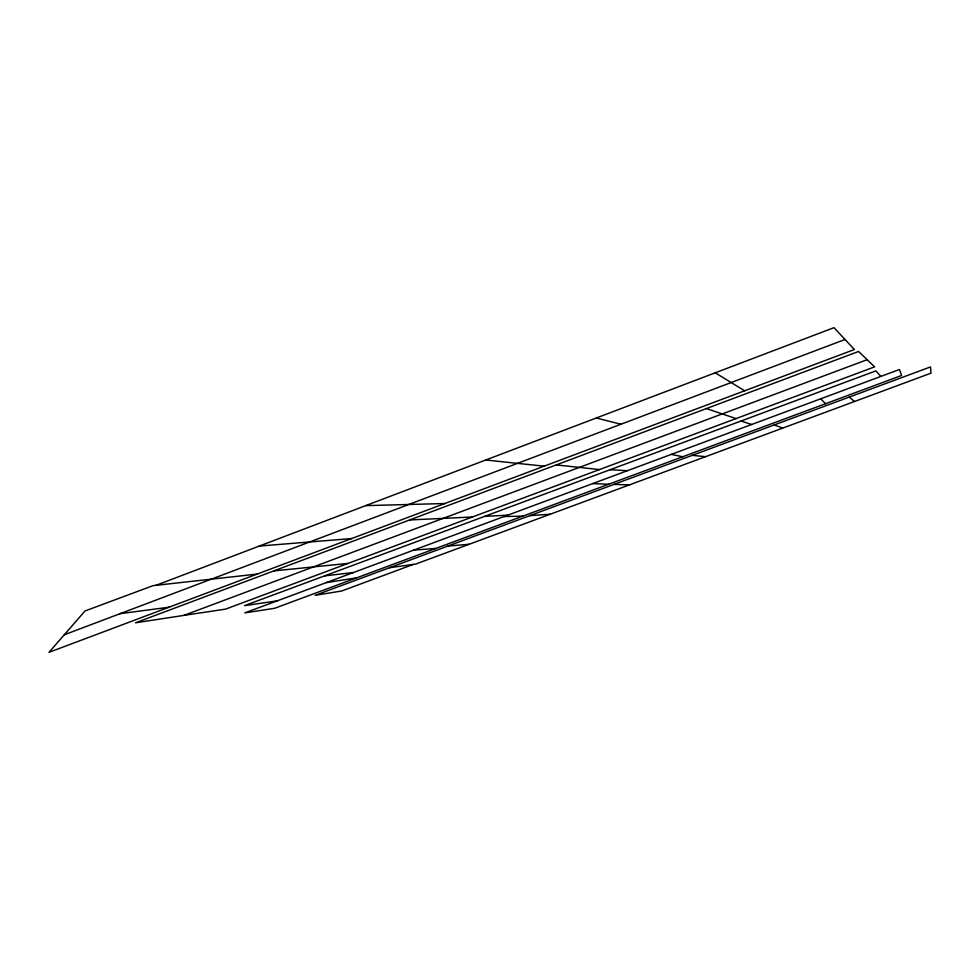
<?xml version="1.0" encoding="UTF-8"?>
<svg xmlns="http://www.w3.org/2000/svg" width="980" height="980" viewBox="0 0 980 980"><rect width="100%" height="100%" fill="white"/><g stroke="black" fill="none" stroke-linecap="round" stroke-linejoin="round"><path stroke-width="1.47" d="M257.434 574.047L153.101 585.636L85.003 610.981L49 652.337L854.376 349.529L834.005 327.663L155.979 585.33M64.239 634.795L845.03 339.484M183.86 615.391L225.645 609.107L874.601 366.875L858.59 351.465L135.534 622.802L183.86 615.391L867.141 359.697M880.91 376.406L875.802 370.906L244.535 605.64L277.181 600.863M671.3 454.389L899.444 369.509L901.588 375.475L274.67 608.286L244.804 612.892L671.3 454.389L682.827 456.766M413.291 564.407L341.665 591.001L315.131 595.326L930.51 366.912L931 373.172L415.728 564.063L389.501 567.726M326.316 582.598L356.659 577.869M119.817 613.713L169.356 607.171M324.907 575.824L353.253 572.577M348.096 563.414L273.788 570.911M447.885 546.044L469.028 544.292M259.284 546.068L351.943 538.535M413.634 550.135L435.978 548.42M529.727 515.652L550.025 514.231M472.458 516.999L409.591 519.964M484.855 516.325L507.652 515.186M365.638 505.631L444.969 503.524M504.038 516.534L522.867 516.154M613.872 484.414L629.05 484.904M592.68 483.593L608.776 484.255M610.209 469.69L627.323 470.719M692.223 455.345L705.355 456.656M544.268 466.174L485.737 460.024M599.564 469.567L556.236 464.924M596.367 417.995L620.928 424.254M741.162 421.045L751.623 424.512M706.445 408.574L736.103 418.595M774.188 424.928L782.628 428.04M715.241 372.817L744.653 390.775M849.195 397.096L854.511 401.469M820.689 398.811L825.589 403.711"/></g></svg>
